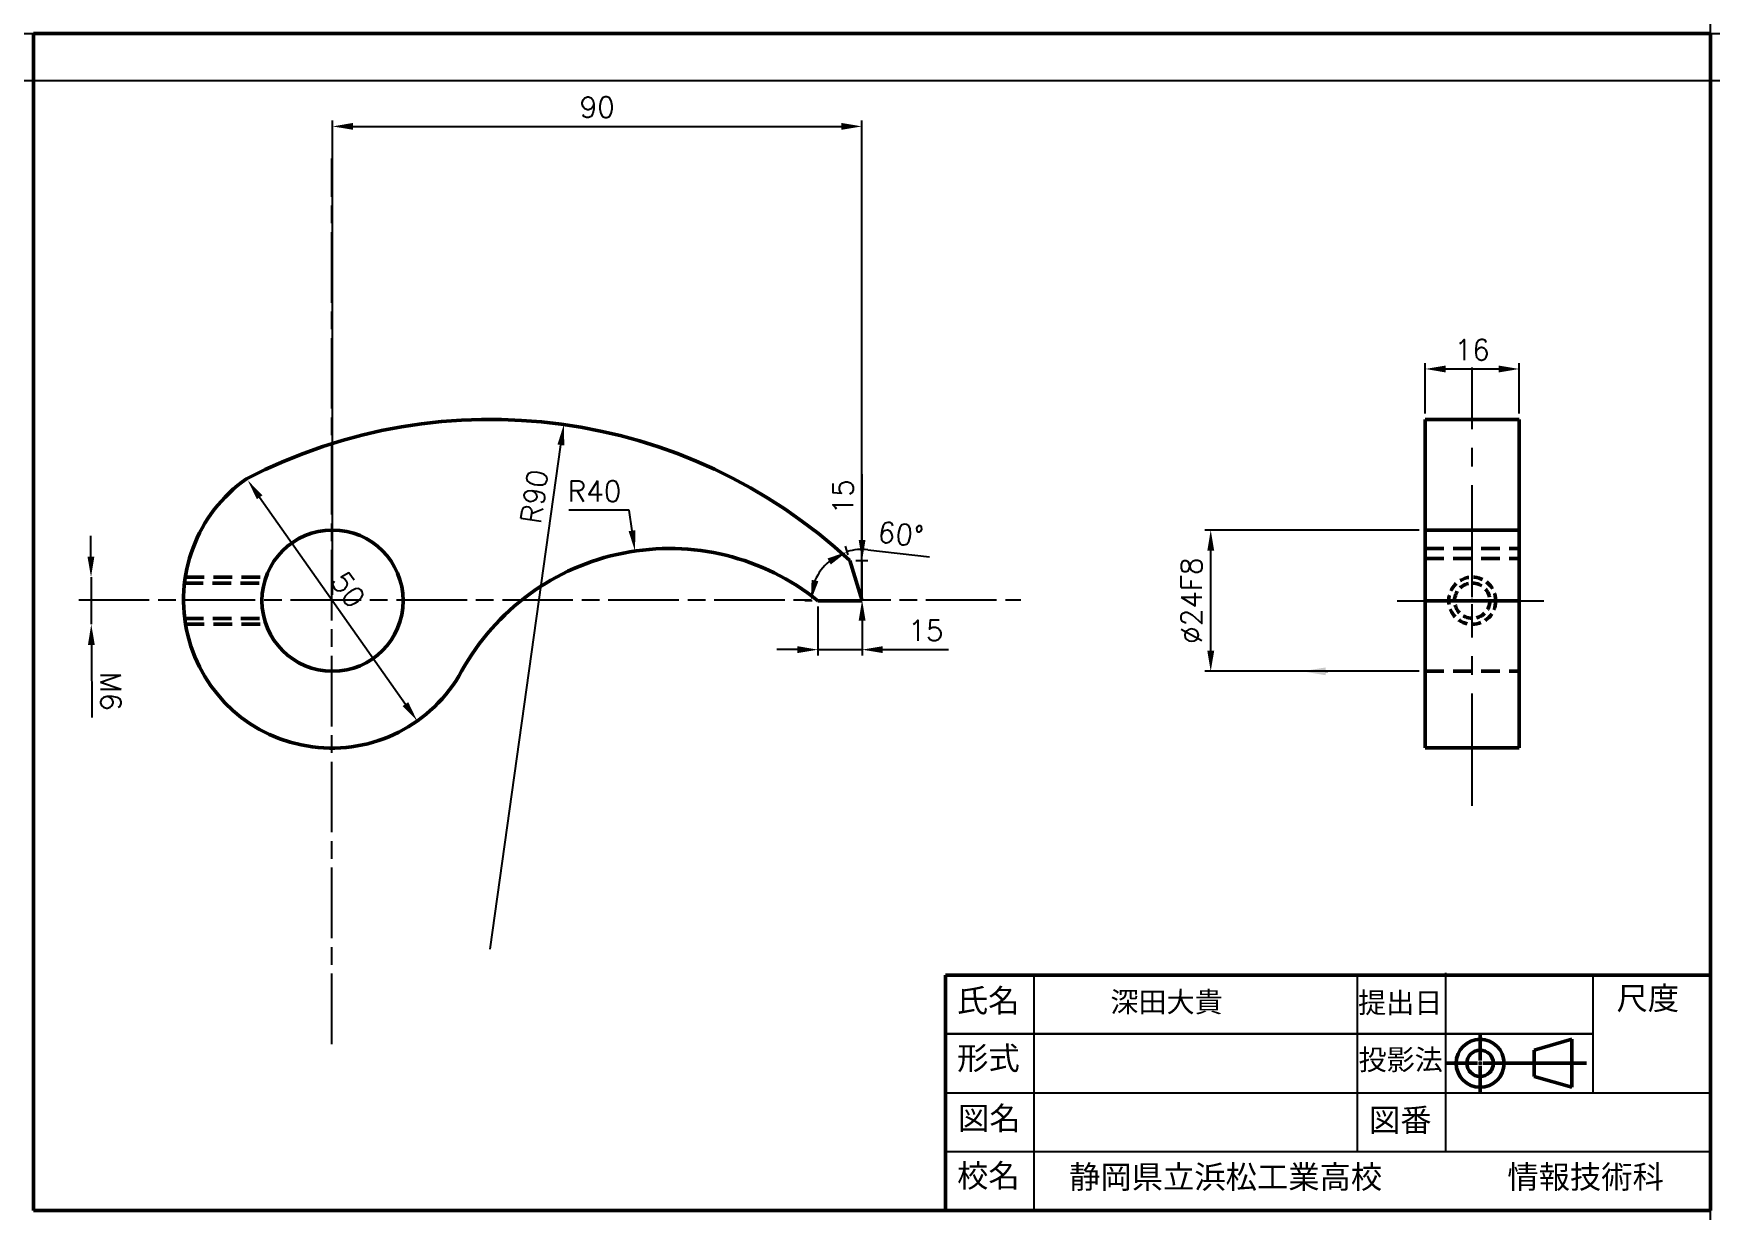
# Model space of a CAD drawing. Header units: millimetres. Extents: x 3 to 288, y 5 to 205.
import ezdxf
from ezdxf import colors
from ezdxf.entities.mleader import LeaderData, LeaderLine
from ezdxf.math import Vec2, Vec3

# ---------------------------------------------------------------- set-up
doc = ezdxf.new("R2010")
doc.units = ezdxf.units.MM
for name, pattern in [('AM_ISO08W050', [18, 12, -1.5, 3, -1.5]), ('CENTER2', [28.575, 19.05, -3.175, 3.175, -3.175]), ('HIDDEN2', [4.7625, 3.175, -1.5875])]:
    doc.linetypes.add(name, pattern=pattern)
doc.layers.get('Defpoints').update_dxf_attribs({"lineweight": 25})
for name, color, linetype, lineweight in [('AM_7', 142, 'AM_ISO08W050', 25), ('中心線', 5, 'CENTER2', 25), ('太\u3000線', 7, 'Continuous', 50), ('寸法線', 5, 'Continuous', 25), ('構築線', 255, 'Continuous', 25), ('破\u3000線', 7, 'HIDDEN2', 50), ('表題欄', 7, 'Continuous', 50)]:
    doc.layers.add(name, color=color, linetype=linetype, lineweight=lineweight)
doc.styles.get("Standard").update_dxf_attribs({"font": 'txt.shx', "height": 3.5})
doc.dimstyles.new('AM_ISO', dxfattribs={"dimtxt": 3.5, "dimasz": 3.5, "dimexe": 1, "dimexo": 1, "dimgap": 1.5, "dimtad": 1, "dimdsep": 46, "dimtxsty": 'Standard', "dimcen": 0, "dimclrd": 256, "dimclre": 256, "dimclrt": 140, "dimadec": 0, "dimazin": 2, "dimtp": 0.1, "dimtm": 0.1, "dimtfac": 0.71, "dimtdec": 3, "dimtmove": 0, "dimatfit": 3, "dimfxl": 1, "dimlwd": -1, "dimlwe": -1, "dimarcsym": 1})
doc.dimstyles.new('AM_ISO$4', dxfattribs={"dimtxt": 3.5, "dimasz": 3.5, "dimexe": 1, "dimexo": 1, "dimgap": 1.5, "dimtad": 1, "dimtoh": 1, "dimdsep": 46, "dimtxsty": 'Standard', "dimcen": 0, "dimclrd": 256, "dimclre": 256, "dimclrt": 140, "dimadec": 0, "dimazin": 2, "dimtp": 0.1, "dimtm": 0.1, "dimtfac": 0.71, "dimtdec": 3, "dimtofl": 0, "dimtmove": 0, "dimatfit": 0, "dimfxl": 1, "dimlwd": -1, "dimlwe": -1, "dimarcsym": 1})

# ---------------------------------------------------------------- blocks, each defined once
blk = doc.blocks.new('*U21')
at = {"layer": '太\u3000線', "color": 0, "linetype": 'CENTER2', "transparency": 16777216}
for p, q in [((0, 0.45), (0, 4.99)), ((-5.75, 0), (-0.45, 0)), ((0.45, 0), (18.09, 0)), ((0, -5.01), (0, -0.45))]:
    blk.add_line(p, q, dxfattribs=at)
at = {"layer": '太\u3000線', "color": 0, "linetype": 'Continuous', "transparency": 16777216}
for p, q in [((-0.22, 0), (0.22, 0)), ((0, -0.22), (0, 0.22))]:
    blk.add_line(p, q, dxfattribs=at)
blk = doc.blocks.new('*U23')
at = {"layer": '中心線', "color": 0, "linetype": 'CENTER2', "transparency": 16777216}
for p, q in [((0, 0.6), (0, 39.61)), ((-12.76, 0), (-0.6, 0)), ((0.6, 0), (12.15, 0)), ((0, -34.84), (0, -0.6))]:
    blk.add_line(p, q, dxfattribs=at)
at = {"layer": '中心線', "color": 0, "linetype": 'Continuous', "transparency": 16777216}
for p, q in [((-0.3, 0), (0.3, 0)), ((0, -0.3), (0, 0.3))]:
    blk.add_line(p, q, dxfattribs=at)
blk = doc.blocks.new('*D24')
at = {"layer": 'Defpoints', "color": 0, "transparency": 16777216}
for p in [(255.3, 147.76), (239.3, 139.19), (255.3, 139.19)]:
    blk.add_point(p, dxfattribs=at)
at = {"layer": '寸法線', "linetype": 'ByBlock', "transparency": 16777216}
for p, q in [((239.3, 140.19), (239.3, 148.76)), ((255.3, 140.19), (255.3, 148.76)), ((242.8, 147.76), (251.8, 147.76))]:
    blk.add_line(p, q, dxfattribs=at)
at = {"layer": '寸法線', "transparency": 16777216}
for points in [[(242.8, 148.34), (242.8, 147.17), (239.3, 147.76)], [(251.8, 148.34), (251.8, 147.17), (255.3, 147.76)]]:
    blk.add_solid(points, dxfattribs=at)
at = {"layer": '寸法線', "color": 140, "transparency": 16777216, "insert": (247.3, 151.01), "char_height": 3.5, "attachment_point": 5}
blk.add_mtext('16', dxfattribs=at)
blk = doc.blocks.new('*D25')
at = {"layer": 'Defpoints', "color": 0, "transparency": 16777216}
for p in [(202.86, 120.38), (239.3, 120.38), (239.3, 96.38)]:
    blk.add_point(p, dxfattribs=at)
at = {"layer": '寸法線', "linetype": 'ByBlock', "transparency": 16777216}
for p, q in [((238.3, 120.38), (201.86, 120.38)), ((202.86, 99.88), (202.86, 116.88)), ((238.3, 96.38), (201.86, 96.38))]:
    blk.add_line(p, q, dxfattribs=at)
at = {"layer": '寸法線', "transparency": 16777216}
for points in [[(202.28, 116.88), (203.45, 116.88), (202.86, 120.38)], [(202.28, 99.88), (203.45, 99.88), (202.86, 96.38)]]:
    blk.add_solid(points, dxfattribs=at)
at = {"layer": '寸法線', "color": 140, "transparency": 16777216, "insert": (199.61, 108.38), "char_height": 3.5, "attachment_point": 5, "rotation": 90}
blk.add_mtext('%%C24F8', dxfattribs=at)
blk = doc.blocks.new('*D26')
at = {"layer": 'Defpoints', "color": 0, "transparency": 16777216}
for p in [(143.57, 188.98), (53.61, 108.38), (143.57, 108.5)]:
    blk.add_point(p, dxfattribs=at)
at = {"layer": '寸法線', "linetype": 'ByBlock', "transparency": 16777216}
for p, q in [((53.61, 109.38), (53.61, 189.98)), ((57.11, 188.98), (140.07, 188.98)), ((143.57, 109.5), (143.57, 189.98))]:
    blk.add_line(p, q, dxfattribs=at)
at = {"layer": '寸法線', "transparency": 16777216}
for points in [[(57.11, 189.57), (57.11, 188.4), (53.61, 188.98)], [(140.07, 189.57), (140.07, 188.4), (143.57, 188.98)]]:
    blk.add_solid(points, dxfattribs=at)
at = {"layer": '寸法線', "color": 140, "transparency": 16777216, "insert": (98.59, 192.23), "char_height": 3.5, "attachment_point": 5}
blk.add_mtext('90', dxfattribs=at)
blk = doc.blocks.new('*D27')
at = {"layer": 'Defpoints', "color": 0, "transparency": 16777216}
for p in [(136.11, 108.38), (143.61, 108.38), (143.61, 100.06)]:
    blk.add_point(p, dxfattribs=at)
at = {"layer": '寸法線', "linetype": 'ByBlock', "transparency": 16777216}
for p, q in [((136.11, 107.38), (136.11, 99.06)), ((143.61, 107.38), (143.61, 99.06)), ((132.61, 100.06), (129.11, 100.06)), ((136.11, 100.06), (143.61, 100.06)), ((147.11, 100.06), (158.28, 100.06))]:
    blk.add_line(p, q, dxfattribs=at)
at = {"layer": '寸法線', "transparency": 16777216}
for points in [[(132.61, 100.65), (132.61, 99.48), (136.11, 100.06)], [(147.11, 100.65), (147.11, 99.48), (143.61, 100.06)]]:
    blk.add_solid(points, dxfattribs=at)
at = {"layer": '寸法線', "color": 140, "transparency": 16777216, "insert": (154.44, 103.31), "char_height": 3.5, "attachment_point": 5}
blk.add_mtext('15', dxfattribs=at)
blk = doc.blocks.new('*D28')
at = {"layer": 'Defpoints', "color": 0, "transparency": 16777216}
for p in [(141.55, 115.2), (143.61, 115.2), (143.61, 108.5)]:
    blk.add_point(p, dxfattribs=at)
at = {"layer": '寸法線', "linetype": 'ByBlock', "transparency": 16777216}
for p, q in [((143.61, 118.7), (143.61, 129.86)), ((142.55, 115.2), (144.61, 115.2)), ((143.61, 108.5), (143.61, 115.2)), ((143.61, 105), (143.61, 101.5))]:
    blk.add_line(p, q, dxfattribs=at)
at = {"layer": '寸法線', "transparency": 16777216}
for points in [[(143.03, 118.7), (144.19, 118.7), (143.61, 115.2)], [(143.03, 105), (144.19, 105), (143.61, 108.5)]]:
    blk.add_solid(points, dxfattribs=at)
at = {"layer": '寸法線', "color": 140, "transparency": 16777216, "insert": (140.36, 126.03), "char_height": 3.5, "attachment_point": 5, "rotation": 90}
blk.add_mtext('15', dxfattribs=at)
blk = doc.blocks.new('*D29')
at = {"layer": 'Defpoints', "color": 0, "transparency": 16777216}
for p in [(39.21, 128.82), (68.01, 87.94), (68.01, 87.94)]:
    blk.add_point(p, dxfattribs=at)
at = {"layer": '寸法線', "linetype": 'ByBlock', "transparency": 16777216}
blk.add_line((41.22, 125.95), (65.99, 90.81), dxfattribs=at)
at = {"layer": '寸法線', "transparency": 16777216}
for points in [[(41.7, 126.29), (40.75, 125.62), (39.21, 128.82)], [(66.47, 91.14), (65.52, 90.47), (68.01, 87.94)]]:
    blk.add_solid(points, dxfattribs=at)
at = {"layer": '寸法線', "color": 140, "transparency": 16777216, "insert": (56.27, 110.25), "char_height": 3.5, "attachment_point": 5, "rotation": 305.1723}
blk.add_mtext('50', dxfattribs=at)
blk = doc.blocks.new('*D30')
at = {"layer": 'Defpoints', "color": 0, "transparency": 16777216}
for p in [(141.55, 115.2), (135.68, 111.98), (136.11, 108.38), (143.61, 108.38), (143.61, 108.38)]:
    blk.add_point(p, dxfattribs=at)
at = {"layer": '寸法線', "linetype": 'ByBlock', "transparency": 16777216}
for p, q in [((141.26, 116.15), (140.8, 117.67)), ((144.57, 117.03), (155.09, 115.86)), ((135.11, 108.38), (133.9, 108.38))]:
    blk.add_line(p, q, dxfattribs=at)
for start, end in [(83.6376, 106.8264), (130.0153, 156.8111)]:
    blk.add_arc((143.61, 108.38), 8.71, start, end, dxfattribs=at)
at = {"layer": '寸法線', "transparency": 16777216}
for points in [[(137.73, 115.56), (138.29, 114.54), (141.09, 116.71)], [(136.18, 111.69), (135.03, 111.93), (134.9, 108.38)]]:
    blk.add_solid(points, dxfattribs=at)
at = {"layer": '寸法線', "color": 140, "transparency": 16777216, "insert": (150.19, 119.68), "char_height": 3.5, "attachment_point": 5, "rotation": 353.6376}
blk.add_mtext('60%%D', dxfattribs=at)
blk = doc.blocks.new('*D31')
at = {"layer": 'Defpoints', "color": 0, "transparency": 16777216}
for p in [(105.01, 116.81), (110.75, 77.23)]:
    blk.add_point(p, dxfattribs=at)
at = {"layer": '寸法線', "linetype": 'ByBlock', "transparency": 16777216}
for p, q in [((104, 123.74), (93.75, 123.74)), ((104.51, 120.28), (104, 123.74))]:
    blk.add_line(p, q, dxfattribs=at)
at = {"layer": '寸法線', "transparency": 16777216}
blk.add_solid([(105.08, 120.36), (103.93, 120.19), (105.01, 116.81)], dxfattribs=at)
at = {"layer": '寸法線', "color": 140, "transparency": 16777216, "insert": (98.13, 126.99), "char_height": 3.5, "attachment_point": 5}
blk.add_mtext('R40', dxfattribs=at)
blk = doc.blocks.new('*D32')
at = {"layer": 'Defpoints', "color": 0, "transparency": 16777216}
for p in [(92.91, 138.31), (80.37, 49.19)]:
    blk.add_point(p, dxfattribs=at)
at = {"layer": '寸法線', "linetype": 'ByBlock', "transparency": 16777216}
blk.add_line((80.37, 49.19), (92.42, 134.84), dxfattribs=at)
at = {"layer": '寸法線', "transparency": 16777216}
blk.add_solid([(91.84, 134.92), (93, 134.76), (92.91, 138.31)], dxfattribs=at)
at = {"layer": '寸法線', "color": 140, "transparency": 16777216, "insert": (87.91, 126.08), "char_height": 3.5, "attachment_point": 5, "rotation": 81.9928}
blk.add_mtext('R90', dxfattribs=at)
blk = doc.blocks.new('*D37')
at = {"layer": 'Defpoints', "color": 0, "transparency": 16777216}
for p in [(12.56, 112.38), (12.6, 104.38), (12.6, 104.38)]:
    blk.add_point(p, dxfattribs=at)
at = {"layer": '寸法線', "linetype": 'ByBlock', "transparency": 16777216}
for p, q in [((12.55, 115.88), (12.53, 119.38)), ((12.56, 112.38), (12.6, 104.38)), ((12.62, 100.88), (12.68, 88.55))]:
    blk.add_line(p, q, dxfattribs=at)
at = {"layer": '寸法線', "transparency": 16777216}
for points in [[(13.13, 115.88), (11.96, 115.88), (12.56, 112.38)], [(13.2, 100.88), (12.04, 100.88), (12.6, 104.38)]]:
    blk.add_solid(points, dxfattribs=at)
at = {"layer": '寸法線', "color": 140, "transparency": 16777216, "insert": (15.91, 92.98), "char_height": 3.5, "attachment_point": 5, "rotation": 270.2857}
blk.add_mtext('M6', dxfattribs=at)

msp = doc.modelspace()

# ---------------------------------------------------------------- linework, layer by layer
at = {"layer": 'AM_7'}
for p, q in [((53.47, 33.022), (53.47, 183.534)), ((10.468, 108.504), (170.605, 108.504))]:
    msp.add_line(p, q, dxfattribs=at)
at = {"layer": '太\u3000線'}
for p, q in [((2.792, 204.761), (287.792, 204.761)), ((2.792, 204.761), (2.792, 4.761)), ((287.792, 204.761), (287.792, 4.761)), ((239.302, 139.185), (255.302, 139.185)), ((239.302, 83.38), (239.302, 139.185)), ((255.302, 139.185), (255.302, 83.38)), ((239.302, 120.38), (255.302, 120.38)), ((143.609, 108.38), (141.547, 115.197)), ((136.109, 108.38), (143.609, 108.38)), ((239.302, 108.38), (255.302, 108.38)), ((255.302, 83.38), (239.302, 83.38)), ((257.824, 32.014), (264.22, 33.845)), ((257.824, 27.52), (257.824, 32.014)), ((264.22, 33.845), (264.22, 25.689)), ((264.22, 25.689), (257.824, 27.52)), ((2.792, 4.761), (287.792, 4.761))]:
    msp.add_line(p, q, dxfattribs=at)
for centre, radius in [((53.609, 108.38), 12), ((248.646, 29.767), 4.078), ((248.646, 29.767), 2.247)]:
    msp.add_circle(centre, radius, dxfattribs=at)
for centre, radius, start, end in [((80.372, 49.185), 90, 47.17786, 117.36769), ((53.47, 108.504), 25.181, 125.07653, 331.21879), ((110.871, 76.909), 40.341, 51.27277, 151.14026)]:
    msp.add_arc(centre, radius, start, end, dxfattribs=at)
at = {"layer": '寸法線', "color": 5, "lineweight": 25}
msp.add_line((287.792, 4.761), (287.792, 4.761), dxfattribs=at)
at = {"layer": '構築線'}
for p, q in [((264.22, 33.845), (257.824, 32.014)), ((257.824, 32.014), (257.824, 27.52)), ((264.22, 25.689), (264.22, 33.845)), ((257.824, 27.52), (264.22, 25.689))]:
    msp.add_line(p, q, dxfattribs=at)
for p, direction in [((-2.208, 204.761), (1, 0)), ((287.792, -0.239), (0, 1)), ((-320.197, 196.803), (1, 0))]:
    msp.add_xline(p, direction, dxfattribs=at)
for radius in [4.078, 2.247]:
    msp.add_circle((248.646, 29.767), radius, dxfattribs=at)
at = {"layer": '破\u3000線'}
for p, q in [((239.302, 117.228), (255.302, 117.228)), ((239.302, 115.559), (255.302, 115.559)), ((28.453, 111.38), (41.99, 111.38)), ((28.589, 112.38), (42.295, 112.38)), ((28.483, 105.38), (41.99, 105.38)), ((28.629, 104.38), (42.295, 104.38)), ((239.302, 96.38), (255.302, 96.38))]:
    msp.add_line(p, q, dxfattribs=at)
at = {"layer": '破\u3000線', "ltscale": 0.5}
for radius in [4, 3]:
    msp.add_circle((247.302, 108.38), radius, dxfattribs=at)
at = {"layer": '表題欄', "lineweight": 50}
for p, q in [((157.792, 44.761), (287.792, 44.761)), ((157.792, 44.761), (157.792, 4.761)), ((287.792, 44.761), (287.792, 44.761))]:
    msp.add_line(p, q, dxfattribs=at)
at = {"layer": '表題欄', "color": 5, "lineweight": 25}
for p, q in [((172.792, 44.761), (172.792, 4.761)), ((227.792, 14.761), (227.792, 44.761)), ((242.792, 34.796), (242.792, 45.153)), ((267.792, 44.761), (267.792, 24.761)), ((157.792, 34.761), (267.792, 34.761)), ((267.792, 34.761), (157.792, 34.761)), ((242.792, 24.735), (242.792, 34.796)), ((157.792, 24.761), (287.792, 24.761)), ((242.792, 14.761), (242.792, 24.761)), ((157.792, 14.761), (287.792, 14.761)), ((157.792, 14.761), (287.792, 14.761))]:
    msp.add_line(p, q, dxfattribs=at)

# ---------------------------------------------------------------- block references
at = {"layer": '中心線', "linetype": 'CENTER2'}
msp.add_blockref('*U23', (247.302, 108.38), dxfattribs=at)
at = {"layer": '太\u3000線', "linetype": 'CENTER2'}
msp.add_blockref('*U21', (248.646, 29.767), dxfattribs=at)

# ---------------------------------------------------------------- texts
at = {"layer": '構築線', "insert": (185.808, 41.951), "char_height": 3.5, "attachment_point": 1}
msp.add_mtext_dynamic_manual_height_columns('{\\fArial Unicode MS|b0|i0|c134|p0;深田\\fArial Unicode MS|b0|i0|c128|p0;大貴}', width=90.0898, gutter_width=17.5, heights=[0], dxfattribs=at)
at = {"layer": '表題欄', "lineweight": 50, "attachment_point": 1}
for s, insert, char_height, width in [('{\\fＭＳ Ｐゴシック|b0|i0|c128|p2;氏名}', (159.709, 42.386), 3.9, 14.5173), ('{\\fＭＳ Ｐゴシック|b0|i0|c128|p2;尺度}', (271.827, 42.786), 3.9, 15.9987), ('{\\fＭＳ Ｐゴシック|b0|i0|c128|p2;提出日}', (227.907, 41.822), 3.5, 14.6241), ('{\\fＭＳ Ｐゴシック|b0|i0|c128|p2;形式}', (159.759, 32.59), 3.9, 14.5173), ('{\\fＭＳ Ｐゴシック|b0|i0|c128|p2;投影法}', (227.978, 32.133), 3.5, 15.1099), ('{\\fＭＳ Ｐゴシック|b0|i0|c128|p2;図名}', (159.917, 22.384), 3.9, 14.08791), ('{\\fＭＳ Ｐゴシック|b0|i0|c128|p2;図番}', (229.756, 22.088), 3.9, 15.4062), ('{\\fＭＳ Ｐゴシック|b0|i0|c128|p2;校名}', (159.753, 12.625), 3.9, 14.9068), ('{\\fMS PGothic|b0|i0|c128|p2;静岡県立浜松工業高校\u3000\u3000\u3000\u3000情報技術科}', (178.797, 12.415), 3.9, 114.3611)]:
    msp.add_mtext(s, dxfattribs=dict(at, insert=insert, char_height=char_height, width=width))

# ---------------------------------------------------------------- dimensions: what is measured, and where the dimension line sits
at = {"layer": '寸法線'}
for base, p1, p2, text, picture, middle in [((143.571, 188.984), (53.609, 108.38), (143.571, 108.504), '90', '*D26', (98.59, 192.234)), ((143.609, 100.065), (136.109, 108.38), (143.609, 108.38), '15', '*D27', (154.442, 103.315))]:
    dim = msp.add_linear_dim(base=base, p1=p1, p2=p2, text=text, dimstyle='AM_ISO', dxfattribs=at)
    dim.commit()
    dim.dimension.update_dxf_attribs({"geometry": picture, "text_midpoint": middle})
dim = msp.add_linear_dim(base=(255.302, 147.755), p1=(239.302, 139.185), p2=(255.302, 139.185), dimstyle='AM_ISO', dxfattribs=at)
dim.commit()
dim.dimension.update_dxf_attribs({"geometry": '*D24', "text_midpoint": (247.302, 151.005)})
for center, mpoint, picture, middle in [((80.372, 49.185), (92.909, 138.308), '*D32', (91.124, 125.623)), ((110.751, 77.228), (105.008, 116.814), '*D31', (98.128, 123.742))]:
    dim = msp.add_radius_dim(center=center, mpoint=mpoint, dimstyle='AM_ISO$4', dxfattribs=at)
    dim.commit()
    dim.dimension.update_dxf_attribs({"geometry": picture, "text_midpoint": middle, "dimtype": 164})
dim = msp.add_aligned_dim(p1=(39.208, 128.816), p2=(68.01, 87.944), distance=0, dimstyle='AM_ISO', dxfattribs=at)
dim.commit()
dim.dimension.update_dxf_attribs({"geometry": '*D29', "text_midpoint": (56.266, 110.252)})
for base, p1, p2, text, picture, middle in [((143.609, 115.197), (143.609, 108.504), (141.547, 115.197), '15', '*D28', (140.359, 126.031)), ((202.862, 120.38), (239.302, 96.38), (239.302, 120.38), '%%C<>F8', '*D25', (199.612, 108.38))]:
    dim = msp.add_linear_dim(base=base, p1=p1, p2=p2, angle=90, text=text, dimstyle='AM_ISO', dxfattribs=at)
    dim.commit()
    dim.dimension.update_dxf_attribs({"geometry": picture, "text_midpoint": middle})
dim = msp.add_angular_dim_2l(base=(135.679, 111.976), line1=((143.609, 108.38), (141.547, 115.197)), line2=((136.109, 108.38), (143.609, 108.38)), text='60%%D', dimstyle='AM_ISO', dxfattribs=at)
dim.commit()
dim.dimension.update_dxf_attribs({"geometry": '*D30', "text_midpoint": (150.193, 119.677)})
dim = msp.add_aligned_dim(p1=(12.563, 112.38), p2=(12.603, 104.38), distance=0, text='M6', dimstyle='AM_ISO', override={"dimpost": ''}, dxfattribs=at)
dim.commit()
dim.dimension.update_dxf_attribs({"geometry": '*D37', "text_midpoint": (15.91, 92.98)})

# ---------------------------------------------------------------- leaders
at = {"layer": '寸法線', "linetype": 'ByBlock'}
ml = msp.add_multileader_mtext('Standard', dxfattribs=at)
ml.set_content('', color=256)
ml.set_leader_properties()
ml.build(insert=Vec2(0, 0))
ml.multileader.update_dxf_attribs({"text_right_attachment_type": 6, "dogleg_length": 0.36})
ctx = ml.context
ctx.base_point, ctx.plane_origin = Vec3(222.739, 96.38), Vec3(218.372, 96.38)
ctx.right_attachment = 6
notes = []
notes.append((ctx, [(0, (1, 1, 0), (222.379, 96.38), (1, 0), 0.36, [(0, [(218.372, 96.38)], 0, [])])]))
ctx.mtext.insert, ctx.mtext.flow_direction = Vec3(224.739, 98.38), 5
for ctx, leaders in notes:
    for number, flags, end, landing, length, lines in leaders:
        leader = LeaderData()
        leader.index, (leader.has_last_leader_line, leader.has_dogleg_vector, leader.attachment_direction) = number, flags
        leader.last_leader_point, leader.dogleg_vector, leader.dogleg_length = Vec3(end), Vec3(landing), length
        for number, points, colour, breaks in lines:
            line = LeaderLine()
            line.index, line.vertices, line.color, line.breaks = number, Vec3.list(points), colors.encode_raw_color(colour), breaks
            leader.lines.append(line)
        ctx.leaders.append(leader)

doc.saveas('drawing.dxf')
